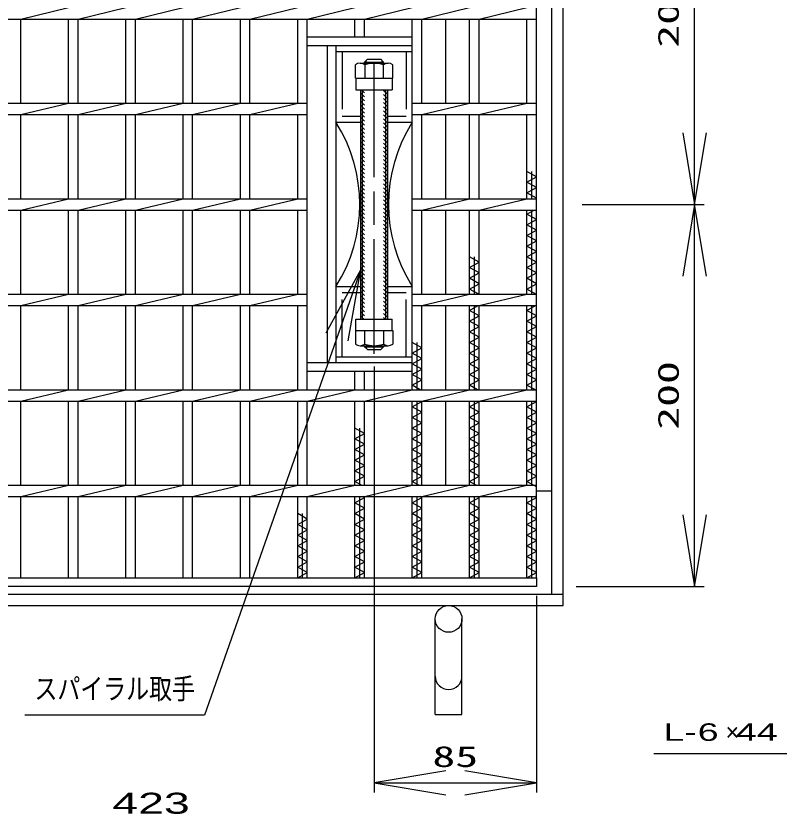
# Model space of a CAD drawing. Units: millimetres at full size, sheet at 1:5. Extents: x -910 to 868, y -641 to 524.
# Drawn here: x -533.5 to -134, y -223.3 to 194.5 of the extents above; entities that cross this region are included whole.
import ezdxf
from ezdxf.enums import TextEntityAlignment as Align

# ---------------------------------------------------------------- set-up
doc = ezdxf.new("R2010")
doc.units = ezdxf.units.MM
doc.header["$LTSCALE"] = 5
doc.linetypes.add('CHAIN', pattern=[18.5, 12, -1.5, 3.5, -1.5])
doc.linetypes.add('DASHED', pattern=[7.5, 6, -1.5])
for name, color, linetype, lineweight in [('16', 3, 'Continuous', 25), ('17', 2, 'Continuous', 25), ('19', 6, 'Continuous', 25), ('22', 4, 'Continuous', 25)]:
    doc.layers.add(name, color=color, linetype=linetype, lineweight=lineweight)
doc.styles.add('ベクトル', font='')
doc.styles.add('ＭＳ ゴシック', font='')
doc.styles.get('ベクトル').set_extended_font_data('ベクトル')
doc.styles.get('ＭＳ ゴシック').set_extended_font_data('MS Gothic')

# ---------------------------------------------------------------- blocks, each defined once
blk = doc.blocks.new('open_arrow')
at = {"color": 0, "linetype": 'Continuous', "lineweight": -2}
blk.add_lwpolyline([(7.5, 1.25), (0, 0), (7.5, -1.25)], dxfattribs=at)

msp = doc.modelspace()

# ---------------------------------------------------------------- hatches: boundary and pattern name
at = {"layer": '17', "lineweight": 13}
h = msp.add_hatch(dxfattribs=at)
h.set_pattern_fill('USER', style=0, pattern_type=2)
h.set_pattern_definition([(135, (-111.3, 175.484), (-1.06066, -1.06066), [])])
h.paths.add_polyline_path([(-353, 35.883), (-353, 155.883), (-351, 155.883), (-351, 35.883)])
h = msp.add_hatch(dxfattribs=at)
h.set_pattern_fill('USER', style=0, pattern_type=2)
h.set_pattern_definition([(135, (-104.3, 175.484), (-1.06066, -1.06066), [])])
h.paths.add_polyline_path([(-341, 35.883), (-341, 155.883), (-339, 155.883), (-339, 35.883)])

# ---------------------------------------------------------------- linework, layer by layer
at = {"layer": '16'}
for p, q in [((-261, -99.617), (-261, 291.383)), ((-531, 192.883), (-506, 198.883)), ((-501, 192.883), (-476, 198.883)), ((-471, 192.883), (-446, 198.883)), ((-441, 192.883), (-416, 198.883)), ((-411, 192.883), (-386, 198.883)), ((-381, 192.883), (-356, 198.883)), ((-351, 192.883), (-326, 198.883)), ((-321, 192.883), (-296, 198.883)), ((-291, 192.883), (-266, 198.883)), ((-261, 192.883), (-261, 198.883)), ((-656, 192.883), (-261, 192.883)), ((-531, 148.883), (-531, 192.883)), ((-506, 148.883), (-506, 192.883)), ((-501, 148.883), (-501, 192.883)), ((-476, 148.883), (-476, 192.883)), ((-471, 148.883), (-471, 192.883)), ((-446, 148.883), (-446, 192.883)), ((-441, 148.883), (-441, 192.883)), ((-416, 148.883), (-416, 192.883)), ((-411, 148.883), (-411, 192.883)), ((-386, 148.883), (-386, 192.883)), ((-381, -1.117), (-381, 192.883)), ((-356, 183.383), (-356, 192.883)), ((-351, 183.383), (-351, 192.883)), ((-326, -1.117), (-326, 192.883)), ((-321, 148.883), (-321, 192.883)), ((-296, 148.883), (-296, 192.883)), ((-291, 148.883), (-291, 192.883)), ((-266, 148.883), (-266, 192.883)), ((-656, 148.883), (-381, 148.883)), ((-531, 142.883), (-506, 148.883)), ((-501, 142.883), (-476, 148.883)), ((-471, 142.883), (-446, 148.883)), ((-441, 142.883), (-416, 148.883)), ((-411, 142.883), (-386, 148.883)), ((-326, 148.883), (-261, 148.883)), ((-321, 142.883), (-296, 148.883)), ((-291, 142.883), (-266, 148.883)), ((-261, 142.883), (-261, 148.883)), ((-656, 142.883), (-381, 142.883)), ((-531, 98.883), (-531, 142.883)), ((-506, 98.883), (-506, 142.883)), ((-501, 98.883), (-501, 142.883)), ((-476, 98.883), (-476, 142.883)), ((-471, 98.883), (-471, 142.883)), ((-446, 98.883), (-446, 142.883)), ((-441, 98.883), (-441, 142.883)), ((-416, 98.883), (-416, 142.883)), ((-411, 98.883), (-411, 142.883)), ((-386, 98.883), (-386, 142.883)), ((-326, 142.883), (-261, 142.883)), ((-321, 98.883), (-321, 142.883)), ((-296, 98.883), (-296, 142.883)), ((-291, 98.883), (-291, 142.883)), ((-266, 98.883), (-266, 142.883)), ((-261, 110.383), (-266, 113.183)), ((-263.5, 98.883), (-263.5, 113.183)), ((-266, 107.583), (-261, 110.383)), ((-261, 104.783), (-266, 107.583)), ((-266, 101.983), (-261, 104.783)), ((-261, 99.183), (-266, 101.983)), ((-656, 98.883), (-381, 98.883)), ((-531, 92.883), (-506, 98.883)), ((-501, 92.883), (-476, 98.883)), ((-471, 92.883), (-446, 98.883)), ((-441, 92.883), (-416, 98.883)), ((-411, 92.883), (-386, 98.883)), ((-326, 98.883), (-261, 98.883)), ((-321, 92.883), (-296, 98.883)), ((-291, 92.883), (-266, 98.883)), ((-261.536, 98.883), (-261, 99.183)), ((-261, 92.883), (-261, 98.883)), ((-656, 92.883), (-381, 92.883)), ((-531, 48.883), (-531, 92.883)), ((-506, 48.883), (-506, 92.883)), ((-501, 48.883), (-501, 92.883)), ((-476, 48.883), (-476, 92.883)), ((-471, 48.883), (-471, 92.883)), ((-446, 48.883), (-446, 92.883)), ((-441, 48.883), (-441, 92.883)), ((-416, 48.883), (-416, 92.883)), ((-411, 48.883), (-411, 92.883)), ((-386, 48.883), (-386, 92.883)), ((-326, 92.883), (-261, 92.883)), ((-321, 48.883), (-321, 92.883)), ((-296, 48.883), (-296, 92.883)), ((-291, 48.883), (-291, 92.883)), ((-266, 48.883), (-266, 92.883)), ((-266, 90.783), (-262.25, 92.883)), ((-263.5, 48.883), (-263.5, 92.883)), ((-261, 87.983), (-266, 90.783)), ((-266, 85.183), (-261, 87.983)), ((-261, 82.383), (-266, 85.183)), ((-266, 79.583), (-261, 82.383)), ((-261, 76.783), (-266, 79.583)), ((-266, 73.983), (-261, 76.783)), ((-261, 71.183), (-266, 73.983)), ((-266, 68.383), (-261, 71.183)), ((-291, 65.583), (-296, 68.383)), ((-293.5, 48.883), (-293.5, 68.383)), ((-261, 65.583), (-266, 68.383)), ((-296, 62.783), (-291, 65.583)), ((-291, 59.983), (-296, 62.783)), ((-266, 62.783), (-261, 65.583)), ((-261, 59.983), (-266, 62.783)), ((-296, 57.183), (-291, 59.983)), ((-266, 57.183), (-261, 59.983)), ((-291, 54.383), (-296, 57.183)), ((-296, 51.583), (-291, 54.383)), ((-261, 54.383), (-266, 57.183)), ((-266, 51.583), (-261, 54.383)), ((-291.179, 48.883), (-296, 51.583)), ((-261, 48.783), (-266, 51.583)), ((-656, 48.883), (-381, 48.883)), ((-531, 42.883), (-506, 48.883)), ((-501, 42.883), (-476, 48.883)), ((-471, 42.883), (-446, 48.883)), ((-441, 42.883), (-416, 48.883)), ((-411, 42.883), (-386, 48.883)), ((-326, 48.883), (-261, 48.883)), ((-321, 42.883), (-296, 48.883)), ((-291, 42.883), (-266, 48.883)), ((-261, 42.883), (-261, 48.883)), ((-656, 42.883), (-381, 42.883)), ((-531, -1.117), (-531, 42.883)), ((-506, -1.117), (-506, 42.883)), ((-501, -1.117), (-501, 42.883)), ((-476, -1.117), (-476, 42.883)), ((-471, -1.117), (-471, 42.883)), ((-446, -1.117), (-446, 42.883)), ((-441, -1.117), (-441, 42.883)), ((-416, -1.117), (-416, 42.883)), ((-411, -1.117), (-411, 42.883)), ((-386, -1.117), (-386, 42.883)), ((-326, 42.883), (-261, 42.883)), ((-321, -1.117), (-321, 42.883)), ((-296, -1.117), (-296, 42.883)), ((-296, 40.383), (-291.536, 42.883)), ((-293.5, -1.117), (-293.5, 42.883)), ((-291, -1.117), (-291, 42.883)), ((-266, -1.117), (-266, 42.883)), ((-266, 40.383), (-261.536, 42.883)), ((-263.5, -1.117), (-263.5, 42.883)), ((-291, 37.583), (-296, 40.383)), ((-261, 37.583), (-266, 40.383)), ((-296, 34.783), (-291, 37.583)), ((-291, 31.983), (-296, 34.783)), ((-266, 34.783), (-261, 37.583)), ((-261, 31.983), (-266, 34.783)), ((-296, 29.183), (-291, 31.983)), ((-266, 29.183), (-261, 31.983)), ((-291, 26.383), (-296, 29.183)), ((-296, 23.583), (-291, 26.383)), ((-261, 26.383), (-266, 29.183)), ((-266, 23.583), (-261, 26.383)), ((-321, 20.783), (-326, 23.583)), ((-323.5, -1.117), (-323.5, 23.583)), ((-291, 20.783), (-296, 23.583)), ((-261, 20.783), (-266, 23.583)), ((-326, 17.983), (-321, 20.783)), ((-321, 15.183), (-326, 17.983)), ((-296, 17.983), (-291, 20.783)), ((-291, 15.183), (-296, 17.983)), ((-266, 17.983), (-261, 20.783)), ((-261, 15.183), (-266, 17.983)), ((-326, 12.383), (-321, 15.183)), ((-296, 12.383), (-291, 15.183)), ((-266, 12.383), (-261, 15.183)), ((-356, -1.117), (-356, 8.383)), ((-351, -1.117), (-351, 8.383)), ((-321, 9.583), (-326, 12.383)), ((-326, 6.783), (-321, 9.583)), ((-291, 9.583), (-296, 12.383)), ((-296, 6.783), (-291, 9.583)), ((-261, 9.583), (-266, 12.383)), ((-266, 6.783), (-261, 9.583)), ((-321, 3.983), (-326, 6.783)), ((-291, 3.983), (-296, 6.783)), ((-261, 3.983), (-266, 6.783)), ((-326, 1.183), (-321, 3.983)), ((-321.893, -1.117), (-326, 1.183)), ((-296, 1.183), (-291, 3.983)), ((-291.893, -1.117), (-296, 1.183)), ((-266, 1.183), (-261, 3.983)), ((-261, -1.617), (-266, 1.183)), ((-656, -1.117), (-261, -1.117)), ((-531, -7.117), (-506, -1.117)), ((-501, -7.117), (-476, -1.117)), ((-471, -7.117), (-446, -1.117)), ((-441, -7.117), (-416, -1.117)), ((-411, -7.117), (-386, -1.117)), ((-381, -7.117), (-356, -1.117)), ((-351, -7.117), (-326, -1.117)), ((-321, -7.117), (-296, -1.117)), ((-291, -7.117), (-266, -1.117)), ((-261, -7.117), (-261, -1.117)), ((-656, -7.117), (-261, -7.117)), ((-531, -51.117), (-531, -7.117)), ((-506, -51.117), (-506, -7.117)), ((-501, -51.117), (-501, -7.117)), ((-476, -51.117), (-476, -7.117)), ((-471, -51.117), (-471, -7.117)), ((-446, -51.117), (-446, -7.117)), ((-441, -51.117), (-441, -7.117)), ((-416, -51.117), (-416, -7.117)), ((-411, -51.117), (-411, -7.117)), ((-386, -51.117), (-386, -7.117)), ((-381, -51.117), (-381, -7.117)), ((-356, -51.117), (-356, -7.117)), ((-351, -51.117), (-351, -7.117)), ((-326, -51.117), (-326, -7.117)), ((-326, -10.017), (-321, -7.217)), ((-323.5, -51.117), (-323.5, -7.117)), ((-321, -7.217), (-321.179, -7.117)), ((-321, -51.117), (-321, -7.117)), ((-296, -51.117), (-296, -7.117)), ((-296, -10.017), (-291, -7.217)), ((-293.5, -51.117), (-293.5, -7.117)), ((-291, -7.217), (-291.179, -7.117)), ((-291, -51.117), (-291, -7.117)), ((-266, -51.117), (-266, -7.117)), ((-266, -10.017), (-261, -7.217)), ((-263.5, -51.117), (-263.5, -7.117)), ((-261, -7.217), (-261.179, -7.117)), ((-321, -12.817), (-326, -10.017)), ((-291, -12.817), (-296, -10.017)), ((-261, -12.817), (-266, -10.017)), ((-326, -15.617), (-321, -12.817)), ((-321, -18.417), (-326, -15.617)), ((-296, -15.617), (-291, -12.817)), ((-291, -18.417), (-296, -15.617)), ((-266, -15.617), (-261, -12.817)), ((-261, -18.417), (-266, -15.617)), ((-326, -21.217), (-321, -18.417)), ((-296, -21.217), (-291, -18.417)), ((-266, -21.217), (-261, -18.417)), ((-351, -24.017), (-356, -21.217)), ((-356, -26.817), (-351, -24.017)), ((-353.5, -51.117), (-353.5, -21.217)), ((-321, -24.017), (-326, -21.217)), ((-326, -26.817), (-321, -24.017)), ((-291, -24.017), (-296, -21.217)), ((-296, -26.817), (-291, -24.017)), ((-261, -24.017), (-266, -21.217)), ((-266, -26.817), (-261, -24.017)), ((-351, -29.617), (-356, -26.817)), ((-321, -29.617), (-326, -26.817)), ((-291, -29.617), (-296, -26.817)), ((-261, -29.617), (-266, -26.817)), ((-356, -32.417), (-351, -29.617)), ((-351, -35.217), (-356, -32.417)), ((-326, -32.417), (-321, -29.617)), ((-321, -35.217), (-326, -32.417)), ((-296, -32.417), (-291, -29.617)), ((-291, -35.217), (-296, -32.417)), ((-266, -32.417), (-261, -29.617)), ((-261, -35.217), (-266, -32.417)), ((-356, -38.017), (-351, -35.217)), ((-326, -38.017), (-321, -35.217)), ((-296, -38.017), (-291, -35.217)), ((-266, -38.017), (-261, -35.217)), ((-351, -40.817), (-356, -38.017)), ((-356, -43.617), (-351, -40.817)), ((-321, -40.817), (-326, -38.017)), ((-326, -43.617), (-321, -40.817)), ((-291, -40.817), (-296, -38.017)), ((-296, -43.617), (-291, -40.817)), ((-261, -40.817), (-266, -38.017)), ((-266, -43.617), (-261, -40.817)), ((-351, -46.417), (-356, -43.617)), ((-321, -46.417), (-326, -43.617)), ((-291, -46.417), (-296, -43.617)), ((-261, -46.417), (-266, -43.617)), ((-356, -49.217), (-351, -46.417)), ((-352.607, -51.117), (-356, -49.217)), ((-326, -49.217), (-321, -46.417)), ((-322.607, -51.117), (-326, -49.217)), ((-296, -49.217), (-291, -46.417)), ((-292.607, -51.117), (-296, -49.217)), ((-266, -49.217), (-261, -46.417)), ((-261, -52.017), (-266, -49.217)), ((-656, -51.117), (-261, -51.117)), ((-531, -57.117), (-506, -51.117)), ((-501, -57.117), (-476, -51.117)), ((-471, -57.117), (-446, -51.117)), ((-441, -57.117), (-416, -51.117)), ((-411, -57.117), (-386, -51.117)), ((-381, -57.117), (-356, -51.117)), ((-351, -57.117), (-326, -51.117)), ((-321, -57.117), (-296, -51.117)), ((-291, -57.117), (-266, -51.117)), ((-261, -57.117), (-261, -51.117)), ((-656, -57.117), (-261, -57.117)), ((-531, -99.617), (-531, -57.117)), ((-506, -99.617), (-506, -57.117)), ((-501, -99.617), (-501, -57.117)), ((-476, -99.617), (-476, -57.117)), ((-471, -99.617), (-471, -57.117)), ((-446, -99.617), (-446, -57.117)), ((-441, -99.617), (-441, -57.117)), ((-416, -99.617), (-416, -57.117)), ((-411, -99.617), (-411, -57.117)), ((-386, -99.617), (-386, -57.117)), ((-381, -99.617), (-381, -57.117)), ((-356, -99.617), (-356, -57.117)), ((-356, -60.417), (-351, -57.617)), ((-353.5, -99.617), (-353.5, -57.117)), ((-351, -57.617), (-351.893, -57.117)), ((-351, -99.617), (-351, -57.117)), ((-326, -99.617), (-326, -57.117)), ((-326, -60.417), (-321, -57.617)), ((-323.5, -99.617), (-323.5, -57.117)), ((-321, -57.617), (-321.893, -57.117)), ((-321, -99.617), (-321, -57.117)), ((-296, -99.617), (-296, -57.117)), ((-296, -60.417), (-291, -57.617)), ((-293.5, -99.617), (-293.5, -57.117)), ((-291, -57.617), (-291.893, -57.117)), ((-291, -99.617), (-291, -57.117)), ((-266, -99.617), (-266, -57.117)), ((-266, -60.417), (-261, -57.617)), ((-263.5, -99.617), (-263.5, -57.117)), ((-261, -57.617), (-261.893, -57.117)), ((-351, -63.217), (-356, -60.417)), ((-321, -63.217), (-326, -60.417)), ((-291, -63.217), (-296, -60.417)), ((-261, -63.217), (-266, -60.417)), ((-381, -68.817), (-386, -66.017)), ((-383.5, -99.617), (-383.5, -66.017)), ((-356, -66.017), (-351, -63.217)), ((-351, -68.817), (-356, -66.017)), ((-326, -66.017), (-321, -63.217)), ((-321, -68.817), (-326, -66.017)), ((-296, -66.017), (-291, -63.217)), ((-291, -68.817), (-296, -66.017)), ((-266, -66.017), (-261, -63.217)), ((-261, -68.817), (-266, -66.017)), ((-386, -71.617), (-381, -68.817)), ((-356, -71.617), (-351, -68.817)), ((-326, -71.617), (-321, -68.817)), ((-296, -71.617), (-291, -68.817)), ((-266, -71.617), (-261, -68.817)), ((-381, -74.417), (-386, -71.617)), ((-386, -77.217), (-381, -74.417)), ((-351, -74.417), (-356, -71.617)), ((-356, -77.217), (-351, -74.417)), ((-321, -74.417), (-326, -71.617)), ((-326, -77.217), (-321, -74.417)), ((-291, -74.417), (-296, -71.617)), ((-296, -77.217), (-291, -74.417)), ((-261, -74.417), (-266, -71.617)), ((-266, -77.217), (-261, -74.417)), ((-381, -80.017), (-386, -77.217)), ((-351, -80.017), (-356, -77.217)), ((-321, -80.017), (-326, -77.217)), ((-291, -80.017), (-296, -77.217)), ((-261, -80.017), (-266, -77.217)), ((-386, -82.817), (-381, -80.017)), ((-381, -85.617), (-386, -82.817)), ((-356, -82.817), (-351, -80.017)), ((-351, -85.617), (-356, -82.817)), ((-326, -82.817), (-321, -80.017)), ((-321, -85.617), (-326, -82.817)), ((-296, -82.817), (-291, -80.017)), ((-291, -85.617), (-296, -82.817)), ((-266, -82.817), (-261, -80.017)), ((-261, -85.617), (-266, -82.817)), ((-386, -88.417), (-381, -85.617)), ((-356, -88.417), (-351, -85.617)), ((-326, -88.417), (-321, -85.617)), ((-296, -88.417), (-291, -85.617)), ((-266, -88.417), (-261, -85.617)), ((-381, -91.217), (-386, -88.417)), ((-386, -94.017), (-381, -91.217)), ((-351, -91.217), (-356, -88.417)), ((-356, -94.017), (-351, -91.217)), ((-321, -91.217), (-326, -88.417)), ((-326, -94.017), (-321, -91.217)), ((-291, -91.217), (-296, -88.417)), ((-296, -94.017), (-291, -91.217)), ((-261, -91.217), (-266, -88.417)), ((-266, -94.017), (-261, -91.217)), ((-381, -96.817), (-386, -94.017)), ((-351, -96.817), (-356, -94.017)), ((-321, -96.817), (-326, -94.017)), ((-291, -96.817), (-296, -94.017)), ((-261, -96.817), (-266, -94.017)), ((-656, -99.617), (-261, -99.617)), ((-536, -99.617), (-531, -99.617)), ((-506, -99.617), (-501, -99.617)), ((-476, -99.617), (-471, -99.617)), ((-446, -99.617), (-441, -99.617)), ((-416, -99.617), (-411, -99.617)), ((-386, -99.617), (-381, -96.817)), ((-386, -99.617), (-381, -99.617)), ((-356, -99.617), (-351, -96.817)), ((-356, -99.617), (-351, -99.617)), ((-326, -99.617), (-321, -96.817)), ((-326, -99.617), (-321, -99.617)), ((-296, -99.617), (-291, -96.817)), ((-296, -99.617), (-291, -99.617)), ((-266, -99.617), (-261, -96.817)), ((-266, -99.617), (-261, -99.617)), ((-261, -99.617), (-261, -104.117)), ((-261, -104.117), (-656, -104.117))]:
    msp.add_line(p, q, dxfattribs=at)
at = {"layer": '17', "color": 3}
for p, q in [((-326, 183.383), (-381, 183.383)), ((-326, 178.883), (-381, 178.883)), ((-370.5, 178.883), (-370.5, 12.883)), ((-366, 178.883), (-366, 12.883)), ((-326, 175.683), (-366, 175.683)), ((-326, 138.883), (-326, 178.883)), ((-326, 12.883), (-326, 52.883)), ((-326, 12.883), (-381, 12.883)), ((-366, 16.083), (-326, 16.083)), ((-326, 8.383), (-381, 8.383))]:
    msp.add_line(p, q, dxfattribs=at)
at = {"layer": '17', "color": 3, "linetype": 'DASHED'}
for p, q in [((-362.8, 175.683), (-362.8, 142.083)), ((-329.2, 175.683), (-329.2, 142.083)), ((-362.8, 142.083), (-353, 142.083)), ((-339, 142.083), (-329.2, 142.083)), ((-366, 138.883), (-353, 138.883)), ((-339, 138.883), (-326, 138.883)), ((-366, 52.883), (-353, 52.883)), ((-339, 52.883), (-326, 52.883)), ((-362.8, 16.083), (-362.8, 49.683)), ((-362.8, 49.683), (-353, 49.683)), ((-339, 49.683), (-329.2, 49.683)), ((-329.2, 16.083), (-329.2, 49.683))]:
    msp.add_line(p, q, dxfattribs=at)
at = {"layer": '17'}
for p, q in [((-351, 170.383), (-349.5, 171.883)), ((-349.5, 171.883), (-342.5, 171.883)), ((-341, 170.383), (-342.5, 171.883)), ((-355.815, 161.883), (-355.815, 168.98)), ((-353.361, 169.883), (-338.639, 169.883)), ((-351, 169.883), (-351, 170.383)), ((-351, 170.383), (-341, 170.383)), ((-350.907, 168.98), (-350.907, 161.883)), ((-350.188, 169.883), (-350.188, 171.195)), ((-341.812, 169.883), (-341.812, 171.195)), ((-341.093, 161.883), (-341.093, 168.98)), ((-341, 169.883), (-341, 170.383)), ((-336.185, 161.883), (-336.185, 168.98)), ((-355.815, 161.883), (-336.185, 161.883)), ((-355.5, 161.883), (-336.5, 161.883)), ((-355.5, 161.883), (-355.5, 155.883)), ((-336.5, 161.883), (-336.5, 155.883)), ((-355.5, 155.883), (-336.5, 155.883)), ((-352, 35.883), (-352, 155.883)), ((-340, 155.883), (-340, 35.883)), ((-355.5, 35.883), (-336.5, 35.883)), ((-355.5, 29.883), (-355.5, 35.883)), ((-336.5, 29.883), (-336.5, 35.883)), ((-355.815, 29.883), (-355.815, 22.787)), ((-355.815, 29.883), (-336.185, 29.883)), ((-355.5, 29.883), (-336.5, 29.883)), ((-350.907, 22.787), (-350.907, 29.883)), ((-341.093, 29.883), (-341.093, 22.787)), ((-336.185, 29.883), (-336.185, 22.787)), ((-353.361, 21.883), (-338.639, 21.883)), ((-351, 21.883), (-351, 21.383)), ((-351, 21.383), (-341, 21.383)), ((-351, 21.383), (-349.5, 19.883)), ((-350.188, 21.883), (-350.188, 20.571)), ((-341, 21.383), (-342.5, 19.883)), ((-341.812, 21.883), (-341.812, 20.571)), ((-341, 21.883), (-341, 21.383)), ((-349.5, 19.883), (-342.5, 19.883))]:
    msp.add_line(p, q, dxfattribs=at)
at = {"layer": '17', "color": 33, "linetype": 'CHAIN'}
msp.add_line((-346, 17.602), (-346, 174.765), dxfattribs=at)
at = {"layer": '17', "color": 7}
for p, q in [((-353, 35.883), (-353, 155.883)), ((-339, 155.883), (-339, 35.883))]:
    msp.add_line(p, q, dxfattribs=at)
at = {"layer": '17'}
for centre, radius, start, end in [((-353.361, 166.099), 3.784, 49.5701, 130.4299), ((-346, 156.104), 13.779, 69.13594, 110.86406), ((-338.639, 166.099), 3.784, 49.5701, 130.4299), ((-353.361, 25.667), 3.784, 229.5701, 310.4299), ((-346, 35.662), 13.779, 249.13594, 290.86406), ((-338.639, 25.667), 3.784, 229.5701, 310.4299)]:
    msp.add_arc(centre, radius, start, end, dxfattribs=at)
at = {"layer": '17', "color": 3}
for centre, start, end in [((-433.71, 95.883), 327.58195, 32.41805), ((-258.29, 95.883), 147.58195, 212.41805)]:
    msp.add_arc(centre, 80.21, start, end, dxfattribs=at)
at = {"layer": '19'}
for p, q in [((-247, -114.117), (-247, 305.883)), ((-253, -108.117), (-253, 299.883)), ((-308.5, 148.883), (-308.5, 192.883)), ((-308.5, 98.883), (-308.5, 142.883)), ((-308.5, 48.883), (-308.5, 92.883)), ((-308.5, -1.117), (-308.5, 42.883)), ((-308.5, -51.117), (-308.5, -7.117)), ((-261, -54.117), (-253, -54.117)), ((-670, -108.117), (-247, -108.117)), ((-670, -114.117), (-247, -114.117)), ((-314, -171.117), (-314, -121.117)), ((-300, -171.117), (-300, -121.117)), ((-314, -171.117), (-300, -171.117))]:
    msp.add_line(p, q, dxfattribs=at)
msp.add_circle((-307, -121.117), 7, dxfattribs=at)
msp.add_arc((-307, -151.117), 7, 180, 0, dxfattribs=at)
at = {"layer": '22'}
for p, q in [((-178.184, 95.883), (-178.184, 295.883)), ((-237.059, 95.883), (-173.184, 95.883)), ((-237.059, 95.883), (-173.184, 95.883)), ((-178.184, -104.117), (-178.184, 95.883)), ((-346, 11.083), (-346, -211.964)), ((-240.123, -104.117), (-173.184, -104.117)), ((-261, -109.117), (-261, -211.964)), ((-199.5, -191.617), (-99.5, -191.617)), ((-346, -206.964), (-261, -206.964))]:
    msp.add_line(p, q, dxfattribs=at)
msp.add_lwpolyline([(-353, 61.839), (-434.82, -171.472), (-528.82, -171.472)], dxfattribs=at)

# ---------------------------------------------------------------- block references
at = {"layer": '22', "xscale": 5, "yscale": 5}
for p, rotation in [((-178.184, 95.883), 90), ((-178.184, 95.883), 270), ((-353, 61.839), 250.7), ((-178.184, -104.117), 90), ((-261, -206.964), 180)]:
    msp.add_blockref('open_arrow', p, dxfattribs=dict(at, rotation=rotation))
msp.add_blockref('open_arrow', (-346, -206.964), dxfattribs=at)

# ---------------------------------------------------------------- texts
at = {"layer": '22', "style": 'ＭＳ ゴシック', "width": 1.6}
for p in [(-183.184, 195.883), (-183.184, -4.117)]:
    msp.add_text('200', height=11, rotation=90, dxfattribs=at).set_placement(p, align=Align.BOTTOM_CENTER)
at = {"layer": '22', "style": 'ＭＳ ゴシック', "width": 0.8}
msp.add_text('スパイラル取手', height=11, dxfattribs=at).set_placement((-523.82, -166.472), align=Align.BOTTOM_LEFT)
at = {"layer": '22', "color": 2, "style": 'ベクトル'}
for s, height, width, p in [('L-', 9.164, 1.6, (-194.5, -180.367)), (' 6 ', 9.164, 1.6, (-182, -180.367)), (' 44 ', 9.164, 1.6, (-162, -180.367)), (' 423 ', 11, 1.65, (-489.75, -217.617))]:
    msp.add_text(s, height=height, dxfattribs=dict(at, width=width)).set_placement(p, align=Align.MIDDLE_LEFT)
msp.add_text('×', height=9.164, dxfattribs=at).set_placement((-162, -180.367), align=Align.MIDDLE_LEFT)
at = {"layer": '22', "style": 'ＭＳ ゴシック', "width": 1.6}
msp.add_text('85', height=11, dxfattribs=at).set_placement((-303.5, -201.964), align=Align.BOTTOM_CENTER)

doc.saveas('drawing.dxf')
